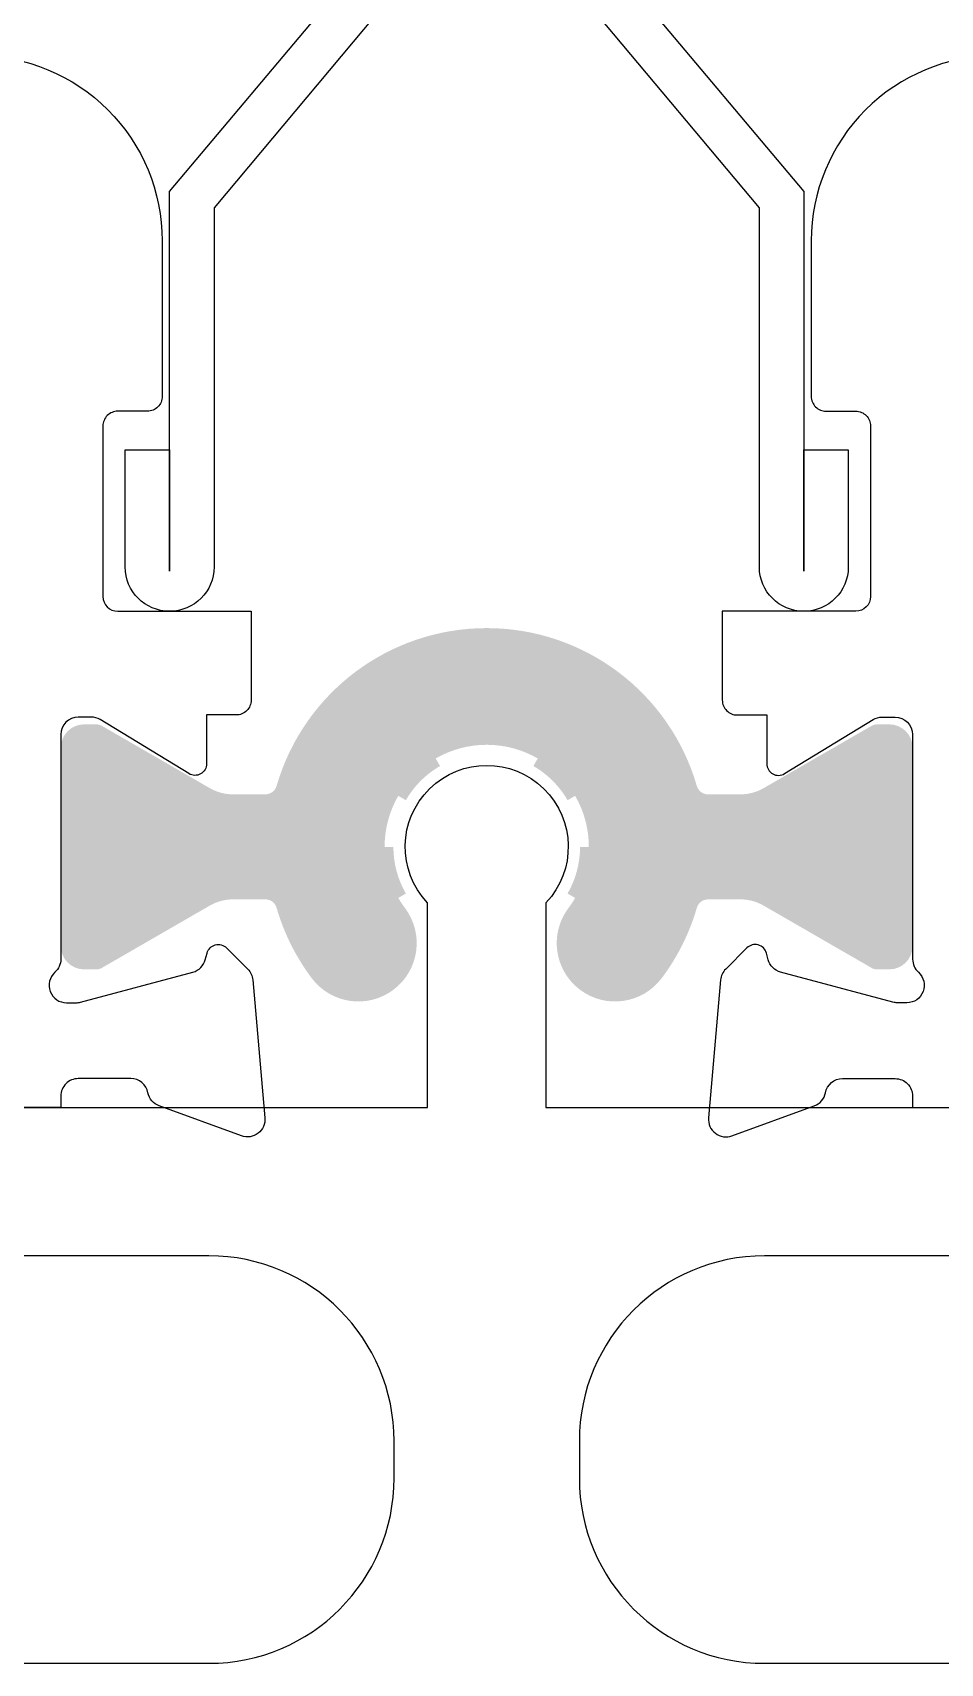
# Model space of a CAD drawing. Extents: x 0 to 79.8, y 0 to 38.2.
# Drawn here: x 23.686 to 24.299, y 29.27 to 30.371 of the extents above; entities that cross this region are included whole.
import ezdxf

# ---------------------------------------------------------------- set-up
doc = ezdxf.new("R2010")
doc.units = 0
doc.header["$MEASUREMENT"] = 0
doc.layers.get('0').update_dxf_attribs({"linetype": 'CONTINUOUS'})
for name, color, linetype in [('FRAME', 1, 'CONTINUOUS'), ('HARDWARE', 7, 'CONTINUOUS'), ('I-STRUT', 7, 'CONTINUOUS'), ('TEXT', 7, 'CONTINUOUS')]:
    doc.layers.add(name, color=color, linetype=linetype)

# ---------------------------------------------------------------- blocks, each defined once
blk = doc.blocks.new('FW1020 STD SILL')
blk.add_lwpolyline([(0.07500000000000043, 0.4569999999999999, 0.9999999999999999), (-0.0750000000000004, 0.4569999999999963), (-0.07500000000000662, 0.4022826534041937), (-0.1840000000000039, 0.2723815118114272), (-0.1839999999999986, 0.03000000000000203, -1.000000000000015), (-0.2440000000000013, 0.03000000000000136), (-0.2440000000000007, 0.1090000000000004), (-0.2141000000000004, 0.1090000000000009), (-0.2139999999999986, 0.02700000000000014), (-0.214000000000004, 0.2833006188394132), (-0.1050000000000058, 0.4132017604321812), (-0.1050000000000004, 0.4569999999999999, -0.9999999999999999), (0.1050000000000004, 0.4569999999999999), (0.1049999999999986, 0.4132017604321812), (0.2139999999999969, 0.2833006188394132), (0.2139999999999986, 0.02700000000000014), (0.2140999999999981, 0.1090000000000009), (0.2440000000000007, 0.1090000000000004), (0.2440000000000015, 0.03000000000000136, -1.000000000000015), (0.1839999999999986, 0.03000000000000203), (0.1840000000000037, 0.2723815118114272), (0.07499999999999996, 0.4022826534041934)], format="xyb", close=True)
blk = doc.blocks.new('3749-SILL')
at = {"layer": 'I-STRUT'}
h = blk.add_hatch(color=256, dxfattribs=at)
h.dxf.hatch_style = 1
edge = h.paths.add_edge_path()
edge.add_arc((0.9540000000000077, -0.5239998801021031), 0.06889742808219167, 59.999999999995, 119.9999999999948, ccw=False)
edge.add_line((0.9884487140411125, -0.4643329571275103), (0.985495967123299, -0.4694472648110448))
edge.add_arc((0.9540000000000077, -0.523999880102096), 0.06299193424657525, 30.000000000000625, 59.99999999999619, ccw=False)
edge.add_line((1.008552615291066, -0.4925039129788047), (1.013666922974593, -0.4895511660610055))
edge.add_arc((0.9540000000000077, -0.5239998801021031), 0.06889742808219167, 5.9117155615240335e-12, 30.000000000002785, ccw=False)
edge.add_line((1.022897428082203, -0.523999880102096), (1.01699193424659, -0.523999880102096))
edge.add_arc((0.9540000000000077, -0.523999880102096), 0.06299193424657525, -30.000000000000625, 0, ccw=False)
edge.add_line((1.008552615291066, -0.5554958472253873), (1.013666922974593, -0.5584485941432007))
edge.add_arc((0.9540000000000077, -0.5239998801021031), 0.06889742808219167, 323.1301023541607, 329.99999999999716, ccw=False)
edge.add_arc((1.040613909589055, -0.588960312293878), 0.03936995890410953, 143.1301023541601, 323.1301023541457)
edge.add_arc((0.9540000000000077, -0.5239998801021031), 0.1476373458904107, 323.1301023541566, 343.8304322988947)
edge.add_arc((1.103359578905156, -0.5673068348966197), 0.007873991780821906, 90, 163.8304322988909, ccw=False)
edge.add_line((1.103359578905156, -0.5594328431158004), (1.125148285231191, -0.5594328431158004))
edge.add_arc((1.125148285231191, -0.5909288102390864), 0.03149596712328762, 60.00000000001222, 90, ccw=False)
edge.add_line((1.140896268792829, -0.5636525025935555), (1.213589360971767, -0.6056218789312968))
edge.add_arc((1.21752635686218, -0.5988028020199128), 0.007873991780821906, 239.9999999999947, 270)
edge.add_line((1.21752635686218, -0.606676793800732), (1.225652716438361, -0.606676793800732))
edge.add_arc((1.225652716438361, -0.5909288102390864), 0.01574798356164381, 270, 360)
edge.add_line((1.241400700000014, -0.5909288102390864), (1.241400700000014, -0.4570709499651144))
edge.add_arc((1.225652716438361, -0.4570709499651144), 0.01574798356164381, 0, 90)
edge.add_line((1.225652716438361, -0.4413229664034688), (1.217526356862166, -0.4413229664034759))
edge.add_arc((1.217526356862166, -0.4491969581842881), 0.007873991780821906, 90, 119.9999999999416)
edge.add_line((1.213589360971767, -0.4423778812729111), (1.140896268792829, -0.4843472576106365))
edge.add_arc((1.125148285231191, -0.4570709499651144), 0.03149596712328762, 270, 299.9999999999958, ccw=False)
edge.add_line((1.125148285231191, -0.4885669170883986), (1.103359578905156, -0.4885669170883986))
edge.add_arc((1.103359578905156, -0.4806929253075793), 0.007873991780821906, 196.1695677010595, 270, ccw=False)
edge.add_arc((0.9540000000000077, -0.5239998801021031), 0.1476373458904107, 16.16956770111066, 90)
edge.add_arc((0.9540000000000077, -0.5239998801021031), 0.1476373458904107, 90, 163.8304322988893)
edge.add_arc((0.8046404210948594, -0.4806929253075793), 0.007873991780821906, 270, 343.8304322989405, ccw=False)
edge.add_line((0.8046404210948594, -0.4885669170883986), (0.7828517147688245, -0.4885669170883986))
edge.add_arc((0.7828517147688245, -0.4570709499651144), 0.03149596712328762, 239.9999999999818, 270, ccw=False)
edge.add_line((0.7671037312071718, -0.4843472576106365), (0.6944106390282485, -0.4423778812729111))
edge.add_arc((0.6904736431378353, -0.4491969581842881), 0.007873991780821906, 59.99999999996886, 90)
edge.add_line((0.6904736431378353, -0.4413229664034688), (0.6823472835616542, -0.4413229664034759))
edge.add_arc((0.6823472835616542, -0.4570709499651144), 0.01574798356164381, 90, 180)
edge.add_line((0.6665993000000014, -0.4570709499651144), (0.6665993000000014, -0.5909288102390864))
edge.add_arc((0.6823472835616542, -0.5909288102390864), 0.01574798356164381, 180, 270)
edge.add_line((0.6823472835616542, -0.606676793800732), (0.6904736431378353, -0.606676793800732))
edge.add_arc((0.6904736431378353, -0.5988028020199128), 0.007873991780821906, 270, 300.0000000000052)
edge.add_line((0.6944106390282485, -0.6056218789312968), (0.767103731207186, -0.5636525025935555))
edge.add_arc((0.7828517147688245, -0.5909288102390864), 0.03149596712328762, 90, 119.9999999999878, ccw=False)
edge.add_line((0.7828517147688245, -0.5594328431158004), (0.8046404210948594, -0.5594328431158004))
edge.add_arc((0.8046404210948594, -0.5673068348966197), 0.007873991780821906, 16.1695677011092, 90, ccw=False)
edge.add_arc((0.9540000000000077, -0.5239998801021031), 0.1476373458904107, 196.1695677011054, 216.8698976458435)
edge.add_arc((0.8673860904109603, -0.588960312293878), 0.03936995890410953, 216.8698976458544, 396.8698976458398)
edge.add_arc((0.9540000000000077, -0.5239998801021031), 0.06889742808219167, 209.9999999999977, 216.8698976458392, ccw=False)
edge.add_line((0.8943330770254221, -0.5584485941431936), (0.8994473847089637, -0.5554958472253873))
edge.add_arc((0.9540000000000077, -0.523999880102096), 0.06299193424657525, 180, 210.000000000007, ccw=False)
edge.add_line((0.8910080657534394, -0.523999880102096), (0.8851025719178125, -0.523999880102096))
edge.add_arc((0.9540000000000077, -0.5239998801021031), 0.06889742808219167, 149.9999999999972, 179.9999999999941, ccw=False)
edge.add_line((0.8943330770254221, -0.4895511660610055), (0.8994473847089637, -0.4925039129788047))
edge.add_arc((0.9540000000000077, -0.523999880102096), 0.06299193424657525, 119.99999999999261, 149.999999999993, ccw=False)
edge.add_line((0.9225040328767307, -0.4694472648110448), (0.9195512859589172, -0.4643329571275103))
for points in [[(0.610000000000003, 0.009999999999990905, -0.4142135623731044), (0.735000000000003, -0.1150000000000126), (0.7349999999999994, -0.2199999999999989, -0.4142135623736153), (0.7249999999999943, -0.2299999999999969), (0.7050000000000125, -0.2299999999999969, 0.4142135623737195), (0.6949999999999932, -0.2400000000000091), (0.6950000000000216, -0.3549999999999969, 0.414213562372991), (0.7050000000000125, -0.365000000000002), (0.7950155772184502, -0.3650000000000091), (0.7950155772184644, -0.4250000000000043, -0.4142135623736153), (0.7850155772184593, -0.4350000000000023), (0.7649845850430097, -0.4350000000000023), (0.7649845850429955, -0.4678652431251606, -0.5855240683197985), (0.7530129458922943, -0.4745834136928337), (0.6932613134322736, -0.4381108614683598, 0.1378721067474893), (0.6871101301893816, -0.4363818418366989), (0.6784052314997382, -0.436381841836706, 0.414213562373095), (0.6665989560165713, -0.448188117319873), (0.6665989560165713, -0.599811642884335, -0.213421765283858), (0.6626635308555109, -0.6086115210648249, 0.6885002580693733), (0.6705343811776316, -0.6292176747285172), (0.6768509058451855, -0.6292176747285101, 0.06554346281524685), (0.6799065947919587, -0.6288153856468188), (0.7557098215109761, -0.6085039722637777, 0.2679491924307935), (0.7640581189656785, -0.6001556748090753), (0.7652527777641325, -0.5956971474755353, -0.5773502691896111), (0.778420967001594, -0.5921687418035848), (0.7927361969683915, -0.6064839717703894, -0.1763269807084598), (0.7961492485542294, -0.6138032845162744), (0.8042939102109443, -0.7068971932408363, -0.5486187866267667), (0.7884945771375129, -0.7190204479001654), (0.7329722902087639, -0.6988119881197026, -0.2637246696229036), (0.7254171660954682, -0.6899510977373229, 0.3595082375522588), (0.7138240579492532, -0.6803782018222595), (0.6784052314997382, -0.6803782018222524, 0.4142135623732713), (0.6665989560165713, -0.6921844773054335), (0.6665989560165713, -0.7000004872134671), (0.01000000000000512, -0.70000048721346, -0.4142135623733031)], [(1.298000000000012, 0.009999999999990905, 0.4142135623731044), (1.173000000000012, -0.1150000000000126), (1.173000000000016, -0.2199999999999989, 0.4142135623736153), (1.183000000000021, -0.2299999999999969), (1.203000000000003, -0.2299999999999969, -0.4142135623737195), (1.213000000000022, -0.2400000000000091), (1.212999999999994, -0.3549999999999969, -0.414213562372991), (1.203000000000003, -0.365000000000002), (1.112984422781565, -0.3650000000000091), (1.112984422781551, -0.4250000000000043, 0.4142135623736153), (1.122984422781556, -0.4350000000000023), (1.143015414957006, -0.4350000000000023), (1.14301541495702, -0.4678652431251606, 0.5855240683197985), (1.154987054107721, -0.4745834136928337), (1.214738686567742, -0.4381108614683598, -0.1378721067474893), (1.220889869810634, -0.4363818418366989), (1.229594768500277, -0.436381841836706, -0.414213562373095), (1.241401043983444, -0.448188117319873), (1.241401043983444, -0.599811642884335, 0.213421765283858), (1.245336469144505, -0.6086115210648249, -0.6885002580693733), (1.237465618822384, -0.6292176747285172), (1.23114909415483, -0.6292176747285101, -0.06554346281524685), (1.228093405208057, -0.6288153856468188), (1.152290178489039, -0.6085039722637777, -0.2679491924307935), (1.143941881034337, -0.6001556748090753), (1.142747222235883, -0.5956971474755353, 0.5773502691896111), (1.129579032998421, -0.5921687418035848), (1.115263803031624, -0.6064839717703894, 0.1763269807084598), (1.111850751445786, -0.6138032845162744), (1.103706089789071, -0.7068971932408363, 0.5486187866267667), (1.119505422862503, -0.7190204479001654), (1.175027709791252, -0.6988119881197026, 0.2637246696229036), (1.182582833904547, -0.6899510977373229, -0.3595082375522588), (1.194175942050762, -0.6803782018222595), (1.229594768500277, -0.6803782018222524, -0.4142135623732713), (1.241401043983444, -0.6921844773054335), (1.241401043983444, -0.7000004872134671), (1.89800000000001, -0.70000048721346, 0.4142135623733031)]]:
    blk.add_lwpolyline(points, format="xyb")

msp = doc.modelspace()

# ---------------------------------------------------------------- linework, layer by layer
at = {"layer": 'TEXT'}
for points in [[(23.03838212004036, 29.64502089020286), (23.30838212004038, 29.64502089020283), (23.30838212004038, 29.57002089020282), (23.11338212004038, 29.57002089020282), (23.11338212004038, 29.27002089020283), (23.80488191692476, 29.27002089020283, 0.414213562373095), (23.92988191692476, 29.39502089020283), (23.92988191692476, 29.42002077029909, 0.414213562373095), (23.80488191692476, 29.54502077029909), (23.56838191692474, 29.54502077029909), (23.56838191692474, 29.64502089020283), (23.95238191692475, 29.6450208902028), (23.95238191692476, 29.78327220523409, -2.318729304408622), (24.03238191692476, 29.78327220523409), (24.03238191692474, 29.6450208902028), (24.41638191692477, 29.64502089020283)], [(24.41638191692477, 29.54502077029909), (24.17988191692475, 29.54502077029909, 0.414213562373095), (24.05488191692475, 29.42002077029909), (24.05488191692475, 29.39502089020283, 0.414213562373095), (24.17988191692475, 29.27002089020283), (24.87138171380914, 29.27002089020283)]]:
    msp.add_lwpolyline(points, format="xyb", dxfattribs=at)

# ---------------------------------------------------------------- block references
at = {"layer": 'FRAME'}
msp.add_blockref('3749-SILL', (23.03838191692475, 30.34502125751252), dxfattribs=at)
at = {"layer": 'HARDWARE'}
msp.add_blockref('FW1020 STD SILL', (23.99238157294147, 29.98002125751252), dxfattribs=at)

doc.saveas('drawing.dxf')
